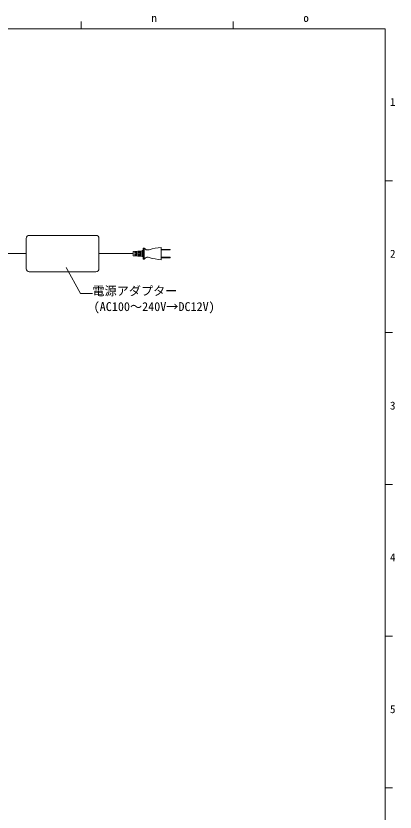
# Model space of a CAD drawing. Units: millimetres, scale not verified. Extents: x -1916 to 1917, y -1364 to 1364.
# Drawn here: x 1293 to 1917, y 48 to 1360 of the extents above; entities that cross this region are included whole.
import ezdxf
from ezdxf.enums import TextEntityAlignment as Align

# ---------------------------------------------------------------- set-up
doc = ezdxf.new("R2010")
doc.units = ezdxf.units.MM
doc.header["$LTSCALE"] = 10
for name, color, linetype, lineweight in [('0-6_A-7', 5, 'Continuous', 18), ('7-2', 4, 'Continuous', 5), ('E-0', 4, 'Continuous', 5), ('F-4', 7, 'Continuous', 18)]:
    doc.layers.add(name, color=color, linetype=linetype, lineweight=lineweight)
doc.styles.add('ＭＳ ゴシック', font='')
doc.styles.get('ＭＳ ゴシック').set_extended_font_data('MS Gothic')

msp = doc.modelspace()

# ---------------------------------------------------------------- linework, layer by layer
at = {"layer": '0-6_A-7'}
for p, q in [((1375.45, 945.71), (1399.23, 902.73)), ((1399.23, 902.73), (1418.57, 902.73))]:
    msp.add_line(p, q, dxfattribs=at)
at = {"layer": '7-2'}
for p in [(1245.95, 968.37), (1255.75, 968.37)]:
    msp.add_line(p, (1309.42, 968.37), dxfattribs=at)
at = {"layer": 'E-0'}
for p, q in [((1314.42, 998.37), (1424.42, 998.37)), ((1309.42, 943.37), (1309.42, 993.37)), ((1429.42, 993.37), (1429.42, 943.37)), ((1485.95, 971.87), (1500.45, 973.23)), ((1485.95, 964.87), (1485.95, 971.87)), ((1488.45, 969.37), (1488.45, 972.1)), ((1491.45, 964.35), (1491.45, 972.39)), ((1492.45, 964.26), (1492.45, 972.48)), ((1494.45, 969.37), (1494.45, 972.67)), ((1495.45, 969.37), (1495.45, 972.76)), ((1497.45, 963.79), (1497.45, 972.95)), ((1498.45, 963.7), (1498.45, 973.04)), ((1501.95, 973.37), (1500.45, 973.37)), ((1500.45, 963.37), (1500.45, 973.37)), ((1501.95, 977.37), (1503.95, 977.37)), ((1501.95, 977.37), (1501.95, 959.37)), ((1503.95, 977.37), (1503.95, 959.37)), ((1531.95, 978.37), (1531.95, 958.37)), ((1531.95, 974.37), (1546.95, 974.37)), ((1429.42, 968.37), (1485.95, 968.37)), ((1485.95, 964.87), (1500.45, 963.51)), ((1488.45, 967.37), (1488.45, 964.64)), ((1494.45, 969.37), (1495.45, 969.37)), ((1494.45, 967.37), (1495.45, 967.37)), ((1494.45, 964.07), (1494.45, 967.37)), ((1495.45, 963.98), (1495.45, 967.37)), ((1501.95, 963.37), (1500.45, 963.37)), ((1501.95, 959.37), (1503.95, 959.37)), ((1531.95, 961.37), (1546.95, 961.37)), ((1424.42, 938.37), (1314.42, 938.37))]:
    msp.add_line(p, q, dxfattribs=at)
for points in [[(1488.45, 969.37), (1489.45, 969.37), (1489.45, 972.2)], [(1531.95, 975.37), (1546.95, 975.37), (1546.95, 974.37)], [(1488.45, 967.37), (1489.45, 967.37), (1489.45, 964.54)], [(1531.95, 962.37), (1546.95, 962.37), (1546.95, 961.37)]]:
    msp.add_lwpolyline(points, dxfattribs=at)
for centre, radius, start, end in [((1314.42, 993.37), 5, 90, 180), ((1424.42, 993.37), 5, 0, 90), ((1512.71, 984.84), 11.52, 220.43351, 239.95535), ((1509.45, 980.87), 6.5, 247.38014, 292.61986), ((1537.81, 885.95), 92.6, 93.63218, 106.22031), ((1512.71, 951.9), 11.52, 120.04465, 139.56649), ((1509.45, 955.87), 6.5, 67.38014, 112.61986), ((1537.81, 1050.78), 92.6, 253.77969, 266.36782), ((1314.42, 943.37), 5, 180, 270), ((1424.42, 943.37), 5, 270, 0)]:
    msp.add_arc(centre, radius, start, end, dxfattribs=at)
at = {"layer": 'F-4'}
for p, q in [((1400.18, 1338.76), (1400.18, 1351.27)), ((1650.45, 1338.76), (1650.45, 1351.27)), ((-1915.97, 1338.76), (1900.73, 1338.76)), ((1900.73, 1338.76), (1900.73, -1364.21)), ((1913.24, 1088.49), (1900.73, 1088.49)), ((1913.24, 838.21), (1900.73, 838.21)), ((1913.24, 587.94), (1900.73, 587.94)), ((1913.24, 337.66), (1900.73, 337.66)), ((1913.24, 87.39), (1900.73, 87.39))]:
    msp.add_line(p, q, dxfattribs=at)

# ---------------------------------------------------------------- texts
at = {"layer": '0-6_A-7', "color": 7, "style": 'ＭＳ ゴシック'}
for s, p in [('電源アダプター', (1418.57, 895.17)), ('(AC100～240V→DC12V)', (1420.62, 869.27))]:
    msp.add_text(s, height=14.66, dxfattribs=at).set_placement(p, align=Align.BOTTOM_LEFT)
at = {"layer": 'F-4', "style": 'ＭＳ ゴシック'}
msp.add_text('n', height=13.2, rotation=0.001, dxfattribs=at).set_placement((1515.77, 1346.33), align=Align.BOTTOM_LEFT)
for s, p in [('o', (1766.16, 1346.33)), ('1', (1908.91, 1207.84)), ('2', (1908.91, 957.57)), ('3', (1908.91, 707.29)), ('4', (1908.91, 457.02)), ('5', (1908.91, 206.74))]:
    msp.add_text(s, height=13.2, dxfattribs=at).set_placement(p, align=Align.BOTTOM_LEFT)

doc.saveas('drawing.dxf')
